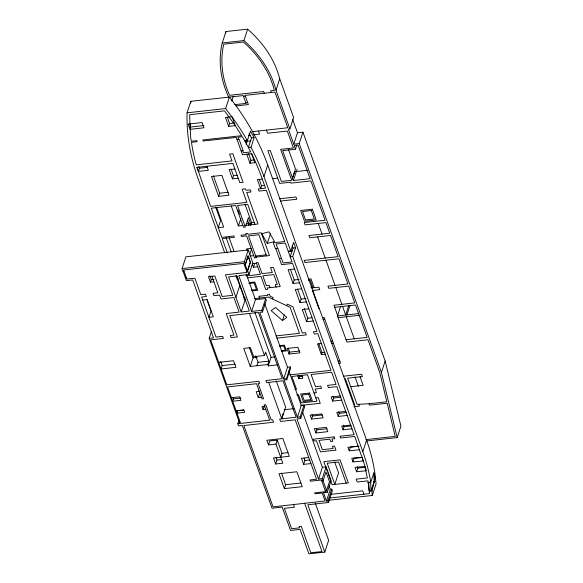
<?xml version="1.0" encoding="UTF-8"?>
<svg xmlns="http://www.w3.org/2000/svg" width="583" height="583" viewBox="0 0 583 583"><rect width="100%" height="100%" fill="white"/><g stroke="black" fill="none" stroke-linecap="round" stroke-linejoin="round"><path stroke-width="0.87" d="M224.703 252.789L197.994 178.434A266.424 203.489 18.1 0 1 187.07 112.818L190.83 101.296L243.22 95.59L246.033 103.417L234.767 104.656M244.729 225.453L258.043 223.989L246.711 192.448L250.996 191.975L250.216 189.81L245.946 190.277L245.407 188.79L242.149 189.154L246.901 202.374L210.638 206.375L196.967 167.343L232.887 163.378L239.817 182.661L243.082 182.304L232.821 153.759L229.564 154.116L232.005 160.908L196.274 164.851L195.458 161.914A263.742 201.448 18.1 0 1 191.96 145.612L191.472 142.332L197.243 141.698L196.857 140.62L191.304 141.239C190.014 135.234 190.357 129.339 190.605 123.407M228.558 97.208L227.953 95.525A124.492 95.087 18.1 0 1 222.24 42.96L225.978 31.54L247.644 29.15A110.755 84.593 18.1 0 1 279.716 78.814L293.621 117.511L289.889 128.93L288.323 129.105L293.737 144.19L299.21 143.586L302.941 132.166L297.468 132.771L293.737 144.19M206.87 166.25L208.32 170.302L198.424 171.395L199.452 168.247L198.869 166.629M289.889 128.93L275.985 90.227A110.755 84.593 18.1 0 0 243.913 40.57L247.644 29.15M238.695 139.366L237.922 137.209L242.339 136.721L244.794 140.94L247.338 140.663L244.663 136.065A282.864 216.053 18.1 0 0 233.747 119.384L225.628 108.562L229.396 97.048A282.864 216.053 18.1 0 1 267.721 165.004L366.583 440.18A239.365 182.822 18.1 0 1 376.042 483.956L372.282 495.477L328.936 500.258M231.772 101.056L233.368 96.166M315.286 503.165L328.644 540.354L324.804 552.094L308.895 553.85L300.099 529.379L290.545 530.435L282.165 507.101L272.05 508.216L242.324 425.466L238.585 425.882L237.835 423.79L239.795 423.571L209.195 338.395L213.524 337.921L192.703 279.964L186.414 280.656L182.078 268.574L185.911 256.833L248.227 249.954L252.833 262.765L248.992 274.506L238.76 275.635L251.616 311.409L261.847 310.28L265.68 298.54L255.456 299.669L251.616 311.409M277.719 248.46L276.123 244.015L285.233 243.009L292.039 261.956L283.061 262.948L277.865 248.445L275.438 248.708L273.31 242.783L284.708 241.53L266.293 190.284L259.056 191.086L258.276 188.921L265.52 188.12L261.454 176.809A280.299 214.092 18.1 0 0 251.601 153.686L242.492 154.692L236.275 137.391L203.139 141.042L202.76 139.971L241.69 135.679L235.292 125.651L228.682 126.38L229.6 123.56L227.268 117.066M218.632 196.369L211.505 176.518L221.853 175.374L228.988 195.232L218.632 196.369L219.66 193.228L213.422 175.855M238.221 178.23L232.457 178.864L233.484 175.723L231.079 169.019M245.822 141.334L246.288 139.891M247.338 140.663L250.464 131.109L254.035 137.581L251.076 147.433A282.864 216.053 18.1 0 1 263.961 176.518L290.749 251.084L288.235 251.36M246.186 144.504L247.265 141.217L250.865 140.816M249.116 133.507L251.492 137.858L248.373 147.404L250.712 151.937L243.497 152.731L242.761 150.684M213.917 281.808L210.441 282.187L211.25 279.716L209.836 275.781M251.601 153.686L254.851 162.723L249.998 163.255L250.974 160.274L248.613 153.701M275.985 90.227L279.716 78.814M242.863 225.446L238.418 225.942L240.925 218.282M245.844 225.541L248.453 217.576L250.712 223.872L250.194 225.468M209.195 338.395L211.389 331.683M263.961 176.518L267.721 165.004M248.402 225.665L248.926 224.076L247.513 220.134M259.195 179.265L261.548 185.809L260.616 188.659L257.38 179.659L262.284 179.112M250.843 225.206L251.652 222.735L244.962 204.116M244.284 264.697L245.421 264.573L244.394 261.701L248.227 249.954M245.421 264.573L248.227 255.988L250.464 262.204L247.658 270.789L248.992 274.506M249.75 254.501L251.594 248.868M235.918 297.315L239.759 285.568M257.715 266.759L253.452 267.233L254.735 263.297M220.724 361.438L222.21 365.577L221.103 368.966L235.918 367.334L233.543 360.709L218.72 362.349M241.18 311.956L228.58 276.881L236.727 275.978L249.335 311.06L241.18 311.956L245.02 300.216L236.086 275.351M295.508 149.182L294.204 145.546L298.073 145.116L310.127 178.682L293.395 180.526L282.646 150.603L295.508 149.182L296.842 145.109M267.305 243.446L261.774 233.71L268.967 231.837L274.498 241.581L267.305 243.446L270.505 233.659M292.265 178.653L295.457 168.866L288.556 149.656M292.309 179.061L294.707 171.723L307.729 170.287M293.395 180.526L297.126 169.106M232.952 397.489L233.455 398.896L232.69 401.228L240.932 400.317L239.671 396.812L231.429 397.723M283.681 378.95L287.514 367.21L290.247 366.904L286.406 378.651L283.681 378.95L259.748 312.335L262.474 312.036L266.314 300.289L265.68 298.54M250.253 366.452L243.767 348.401L250.42 347.665L253.663 356.694L264.514 355.499L265.622 352.103L268.865 361.132L267.757 364.521L250.253 366.452L253.051 357.889L249.218 347.22M290.749 251.084L293.606 242.339L295.559 247.768L292.695 256.513L362.815 451.694A239.365 182.822 18.1 0 1 370.511 480.88L371.05 490.769L369.032 490.558L368.718 482.141L370.744 482.352L373.841 472.871C377.237 480.749 370.671 487.68 372.282 495.477M292.207 245.72L293.045 248.045L290.188 256.79L292.695 256.513M237.835 423.79L238.935 420.43M256.906 365.723L258.014 362.327L255.653 355.761M299.524 282.784L293.074 283.491L294.226 279.978L290.443 269.441M282.456 320.548L286.851 317.407L275.562 307.489L271.168 310.63L282.456 320.548L284.315 314.864M277.297 364.9L268.253 365.898L271.051 357.335L254.946 312.51M261.424 397.307L258.291 397.65L259.712 393.306L258.801 390.77M265.746 409.332L263.086 409.623L264.267 406.001M306.388 301.885L299.99 302.592L301.141 299.072L297.614 289.241M289.037 354.078L287.018 348.466L297.891 347.271L299.91 352.875L289.037 354.078L289.671 352.132L288.228 348.131M297.425 417.224L301.265 405.476L303.991 405.178L300.158 416.918L297.425 417.224L284.067 380.029L286.792 379.722L290.633 367.982L290.247 366.904M313.253 321L306.651 321.729L307.795 318.209L304.29 308.451M277.253 440.143L275.97 444.071L268.493 444.902L269.776 440.967L277.253 440.143L281.975 453.297L280.693 457.232M281.873 417.443L283.192 413.427M301.812 375.365L302.839 378.229L298.839 378.666L299.473 376.727L298.955 375.299M275.97 444.071L282.842 463.215L275.672 464.01L276.954 460.074L276.029 457.509M325.176 354.187L321.364 354.602L321.998 352.664L318.763 343.657M318.544 479.007L322.377 467.267L326.145 466.852L322.312 478.592L318.544 479.007L296.973 418.973L300.741 418.558L304.581 406.817L303.991 405.178M343.489 376.21L361.591 374.213L362.429 376.56L347.65 378.192L357.066 404.391L369.083 403.742L386.85 401.782L379.773 372.537L367.997 339.765L346.9 342.09L337.491 315.913L340.691 306.126M284.366 488.627L279.009 473.724L296.878 471.749L302.234 486.659L284.366 488.627L285.648 484.699L281.487 473.105M311.562 419.104L310.156 415.183L321.692 413.908L323.099 417.829L311.562 419.104L312.568 416.022L312.007 414.455M348.874 305.222L345.675 315.009L342.585 306.418M346.834 315.119L350.033 305.332M310.936 463.58L303.641 464.381L304.924 460.453L304.107 458.172M315.92 432.958L314.375 428.665L326.254 427.354L327.792 431.653L315.92 432.958L316.926 429.875L316.416 428.447M341.674 400.106L332.645 401.104L333.651 398.021L333.053 396.36M347.184 415.446L338.257 416.43L339.262 413.347L338.679 411.722M351.979 428.804L343.059 429.788L344.065 426.705L343.525 425.211M326.458 501.037L330.291 489.297L331.778 489.137L327.938 500.877L326.458 501.037L323.463 492.708L327.231 492.292L331.071 480.545L326.145 466.852M324.804 552.094L307.802 504.769L328.513 502.488L332.354 490.74L331.778 489.137M359.492 449.719L349.217 450.848L350.427 447.154L358.99 446.214M366.736 440.945L397.191 437.585L381.42 372.42L385.152 361.008L302.941 132.166M314.004 392.986L316.467 392.716L315.148 389.043L321.524 388.336L320.73 386.121L315.49 386.704L311.111 374.505L331.661 372.238L336.041 384.43L327.573 385.37L328.367 387.578L336.836 386.646L354.1 434.699L340.006 436.259L340.632 438.008L354.726 436.448L363.318 461.022L352.977 461.904L354.187 458.209L361.905 457.546M362.815 451.694L366.583 440.18M362.713 459.156L366.35 470.721L356.628 471.793L357.831 468.098L357.313 466.648M371.05 490.769L374.148 481.288L373.841 472.871M397.191 437.585L400.922 426.166L385.152 361.008M286.537 305.638L287.375 304.166L292.885 306.724L302.329 333.017L305.528 332.667L306.323 334.882L276.772 338.14M272.385 298.919L273.179 297.57L270.126 296.157L269.441 294.255L267.51 294.473L267.816 295.333L258.918 296.31L259.544 298.051M210.441 282.187L208.466 276.677L214.806 275.978L222.174 296.485L232.814 295.311L225.446 274.804L247.061 272.421L243.811 263.363L183.565 270.009L186.815 279.068L194.868 278.178L200.785 294.655L205.493 294.131L206.353 296.528L201.645 297.046L216.031 337.069L222.67 336.34L223.427 338.461L210.645 339.874L226.794 384.824L258.888 381.282L259.646 383.374L258.116 383.541L263.574 398.721L261.993 398.896L256.542 383.716L227.545 386.915L240.67 423.433L269.637 420.168L264.15 404.886L265.724 404.711L271.212 419.993L272.669 419.833L273.536 422.238L243.84 425.51L273.063 506.86L325.074 500.986L322.202 492.992L314.98 493.786L314.652 492.89L325.613 491.68L321.415 479.998L310.455 481.208L310.01 479.969L316.569 479.248L295.224 419.847L280.561 421.458L279.702 419.06L296.106 417.246L283.01 380.794L266.671 382.601L265.921 380.502L282.259 378.702L258.458 312.466L229.782 315.629L237.427 336.916L231.145 337.615L230.38 335.487L233.965 335.094L226.226 313.537L239.147 312.109L233.907 297.534L220.986 298.962L219.587 295.064L213.91 295.69L213.05 293.3L217.86 292.768L211.942 276.291M252.373 131.671L287.783 127.757L274.965 92.078L245.079 95.372L248.38 104.561L236.064 105.924M222.24 42.96L243.913 40.57M243.49 96.341L245.348 96.129M245.793 102.754L247.658 102.55M187.07 112.818L225.628 108.562M190.801 127.007L203.853 125.564M229.6 123.56L233.739 123.1M190.036 129.339L203.963 127.801L202.075 122.539L188.141 124.077L190.036 129.339L189.672 114.705L224.542 110.857L235.292 125.651L232.085 116.724L225.468 117.453L228.682 126.38M248.416 135.343L250.136 135.154M253.576 134.775L259.595 134.112L258.473 131M237.048 139.548L239.096 139.322L243.162 150.64L241.114 150.866M251.492 137.858L254.035 137.581M250.909 147.127L248.373 147.404L244.794 140.94M250.974 160.274L254.21 159.917M199.452 168.247L207.548 167.357M234.913 169.019L229.148 169.653L232.457 178.864M233.484 175.723L237.602 175.272M272.341 178.689L277.712 178.099M261.548 185.809L264.813 185.452M219.66 193.228L228.288 192.273M279.337 198.81L295.945 196.974L296.769 199.255L280.547 201.048M251.652 222.735L254.326 222.444M246.317 223.529L249.028 223.231M248.926 224.076L250.712 223.872M251.105 248.38L246.624 248.875L247.207 250.479M293.045 248.045L295.559 247.768M288.621 251.229L292.214 250.836M250.122 256.01L253.707 255.616M255.697 255.995L266.169 254.837M256.075 257.052L269.463 255.573L261.271 232.777L247.884 234.257L247.593 233.433L245.8 233.63L246.164 234.643L240.954 235.219L241.406 236.479L246.624 235.904L254.538 257.919L256.316 257.722L248.475 235.896L258.947 234.738L266.548 255.901M182.078 268.574L244.394 261.701M279.395 258.619L281.443 258.393M183.062 271.314L183.995 271.212M256.433 263.203L252.169 263.676L253.452 267.233M185.292 277.53L186.225 277.428M246.522 270.913L247.658 270.789M294.575 269.003L288.126 269.718L293.074 283.491M211.25 279.716L213.859 279.425M236.02 277.02L237.828 276.816M245.96 275.919L260.426 274.323L256.28 262.765L258.058 262.569L262.037 273.638L272.312 272.509L270.548 267.59L273.318 267.284L280.234 286.53L267.182 287.973L267.67 289.321L265.731 289.532L260.995 276.342L247.52 277.829M236.734 279.017L238.534 278.82M249.422 282.617L254.793 282.026L257.752 290.276L252.388 290.873M248.861 283.527L254.101 282.952L256.484 289.569L251.237 290.145M294.226 279.978L299.064 279.446M308.349 279.148L310.994 278.856L314.164 287.689M308.327 280.219L310.134 280.022L312.568 286.792L310.761 286.996M301.681 288.782L295.282 289.481L299.99 302.592M311.519 287.98L318.865 287.171L319.761 289.671L312.386 290.48M202.731 300.063L207.111 299.575L213.312 316.839L208.933 317.32L210.98 311.052L206.848 299.538M243.556 298.008L245.356 297.804M244.182 299.749L245.982 299.545M254.698 298.583L268.493 297.068L290.152 307.358L299.48 333.33L275.978 335.925M301.141 299.072L305.937 298.54M308.873 308.801L302.264 309.529L306.651 321.729M334.693 307.285L355.506 304.989L367.152 337.397L346.047 339.721M307.795 318.209L311.927 317.757M322.377 317.575L324.119 317.385L340.552 363.129L338.752 363.326M337.491 315.913L358.596 313.581M323.004 319.324L324.746 319.127M338.118 317.655L359.223 315.323M279.293 345.69L284.373 345.136L286.442 350.893L281.363 351.454M279.585 346.44L283.746 345.981L285.276 350.245L281.115 350.704M330.816 341.23L332.609 341.033M321.35 343.54L317.546 343.955L321.364 354.602M331.596 343.409L333.396 343.205M289.671 352.132L299.706 351.024M253.051 357.889L257.212 357.43M271.051 357.335L274.666 356.934M321.998 352.664L325.052 352.329M222.21 365.577L235.284 364.135M258.014 362.327L268.865 361.132M337.958 361.117L339.758 360.921M289.824 374.876L330.976 370.336L317.786 333.614L314.252 334.008L313.457 331.793L316.992 331.399L292.579 263.443L281.56 264.653L275.817 248.671M299.473 376.727L302.672 376.37M259.297 391.39L256.17 391.74L258.291 397.65M294.918 389.575L296.536 389.4L291.886 376.465L307.445 374.745L316.948 401.184L301.382 402.904L298.423 394.669L296.813 394.844M233.455 398.896L240.866 398.072M350.704 386.682L363.122 385.312L360.068 376.822M315.775 397.919L318.238 397.642L320.264 403.283L300.777 405.433M340.18 395.959L331.151 396.95L332.645 401.104M333.651 398.021L340.873 397.227M264.675 406.358L262.015 406.65L263.086 409.623M236.108 410.745L243.84 409.893L244.7 412.29L236.975 413.143L237.733 410.811L243.745 410.148M284.052 409.762L293.766 408.69M354.041 406.73L359.412 406.14L358.72 404.208M345.726 411.379L336.799 412.37L338.257 416.43M312.568 416.022L322.333 414.943M339.262 413.347L346.404 412.56M350.638 425.073L341.718 426.056L343.059 429.788M344.065 426.705L351.206 425.918M316.926 429.875L327.107 428.753M365.876 439.633L395.23 436.39L387.199 403.225L369.593 405.163L369.083 403.742M281.975 453.297L287.98 452.641M358.224 446.17L347.942 447.307L349.217 450.848M276.954 460.074L281.436 459.586M308.75 457.495L301.455 458.296L303.641 464.381M304.924 460.453L309.792 459.914M357.831 468.098L365.403 467.267M285.648 484.699L300.835 483.023M321.743 480.909L323.084 480.756L325.977 471.924L329.461 481.624L326.575 490.456L325.227 490.602M373.251 481.558L374.964 481.369M367.917 482.673L370.744 482.352M330.685 494.362L362.713 490.835L363.93 494.216M371.859 490.857L369.294 491.141L369.52 493.604L330.124 497.948M362.13 457.356L351.797 458.245L352.977 461.904M292.651 119.362L297.468 132.771M299.21 143.586L381.42 372.42M271.204 92.493L270.585 90.78L274.345 90.365L273.084 85.89A109.021 83.274 18.1 0 0 246.645 44.957L243.439 42.027L223.748 44.199L223.034 47.58A122.838 93.819 18.1 0 0 229.564 95.306L263.625 91.546L264.245 93.258M318.231 223.435L322.056 234.082M317.604 236.88L325.219 258.065M325.992 260.207L335.036 285.386M335.815 287.55L341.842 304.333M346.302 316.751L354.231 338.825M337.783 315.877L333.95 305.208L354.763 302.912L348.729 286.129L328.725 288.337L327.945 286.166L347.949 283.957L338.905 258.786L304.902 262.532L304.129 260.39L338.133 256.637L330.525 235.452L309.726 237.747L308.932 235.532L329.73 233.236L325.904 222.589L305.098 224.885L304.253 222.538L325.059 220.243L310.943 180.934L290.975 183.135L290.64 182.202L279.621 183.419L267.896 150.778L270.286 150.516L281.385 181.422L291.726 180.285L280.627 149.379L293.409 147.965L287.332 131.051L267.59 133.23L266.467 130.104M355.025 376.917L358.363 386.216M345.26 378.505L354.821 405.112M312.677 291.311L318.325 307.022M318.537 307.62L318.967 308.815M245.407 140.394L245.99 142.012M246.755 154.218L249.998 163.255M356.628 471.793L355.062 467.442L364.783 466.371L367.385 477.929L356.184 479.16L357.204 482.01L367.909 480.829L369.352 491.658M254.88 224.338L247.702 204.349L237.543 205.471L245.326 227.13L243.534 227.326L235.692 205.493L211.294 208.189L221.766 237.339L234.009 235.984L234.461 237.245L222.218 238.6L227.363 252.92M276.116 286.982L275.278 284.664L277.311 284.438L273.777 274.6L262.816 275.81L266.351 285.648L269.229 285.335L270.06 287.652M346.2 483.132L338.592 461.962L327.201 463.215L334.81 484.386L338.57 472.871L334.613 461.86M297.811 375.809L298.839 378.666M237.937 209.967L239.431 214.121M327.187 471.028L323.813 461.634L340.027 459.849L348.313 482.899L332.099 484.684L327.799 472.733M231.247 205.981L238.418 225.942M264.813 304.005L287.514 367.21M288.811 370.817L301.265 405.476M302.635 412.305L322.377 467.267M329.096 485.967L330.291 489.297M261.847 310.28L262.474 312.036M286.406 378.651L286.792 379.722M300.158 416.918L300.741 418.558M322.312 478.592L327.231 492.292M327.938 500.877L328.513 502.488M246.274 274.112L255.456 299.669M229.185 237.828L234.031 251.309M216.687 207.592L223.683 227.071L218.29 227.661L220.571 220.68L215.703 207.125M226.051 237.47L231.196 251.798M276.189 380.808L285.634 407.087L281.793 418.827L268.697 382.375M196.967 167.343L198.424 171.395M249.415 313.465L264.514 355.499M267.757 364.521L268.253 365.898M304.625 503.238L321.984 551.554L310.805 552.786L301.294 526.325L299.094 526.566L299.553 527.841L291.638 528.715L284.322 508.347L294.437 507.232L293.497 504.601M275.672 464.01L273.522 458.019L289.27 456.285L282.879 438.496L266.825 440.267L268.493 444.902M190.794 103.104A266.424 203.489 18.1 0 1 190.83 101.296M225.592 33.224A124.492 95.087 18.1 0 1 225.978 31.54M248.023 256.01L245.217 264.595L247.454 270.811L250.253 262.226L248.023 256.01M312.313 209.217L300.668 210.499L304.545 221.3L316.19 220.01L312.313 209.217M311.315 210.565L302.526 211.534L305.55 219.944L314.332 218.975L311.315 210.565M309.602 393.029L300.602 394.021L303.298 401.534L312.299 400.536L309.602 393.029M308.735 394.203L302.213 394.917L304.166 400.361L310.688 399.639L308.735 394.203M334.059 436.915L313.348 439.196L313.975 440.945L316.438 440.675L320.461 451.861L335.968 450.149L334.504 446.061L332.412 446.294L333.199 448.495L322.341 449.69L319.003 440.391L329.861 439.196L330.692 441.499L332.784 441.265L331.953 438.963L334.686 438.664L334.059 436.915"/></g></svg>
